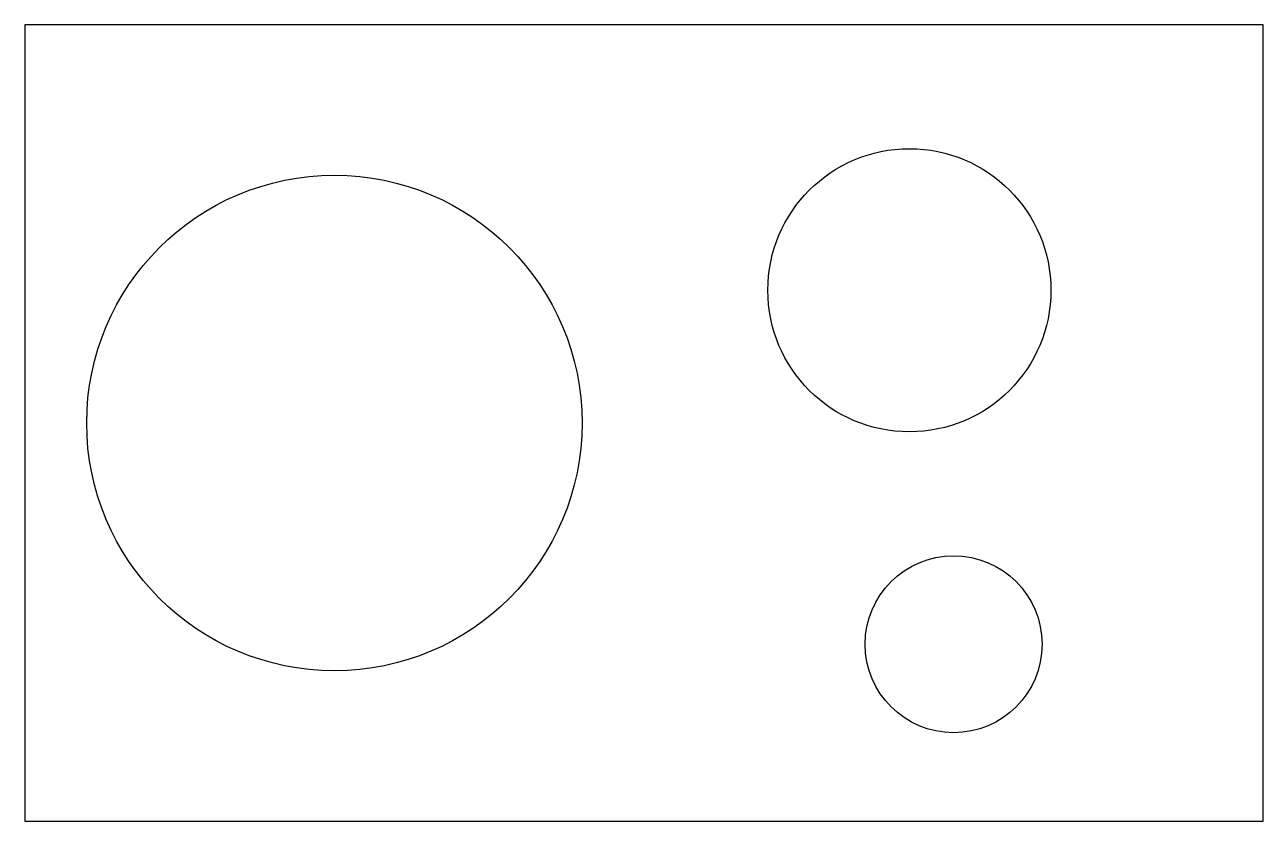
# Model space of a CAD drawing. Header units: millimetres. Extents: x -70 to 70, y -45 to 45.
import ezdxf

# ---------------------------------------------------------------- set-up
doc = ezdxf.new("R2010")
doc.units = ezdxf.units.MM
for name, color, linetype in [('A_LARGE_BORE_Z-30', 2, 'CONTINUOUS'), ('B_MEDIUM_BORE_Z-30', 3, 'CONTINUOUS'), ('BLANK', 1, 'CONTINUOUS'), ('C_BLIND_BORE_Z-25', 4, 'CONTINUOUS')]:
    doc.layers.add(name, color=color, linetype=linetype)

msp = doc.modelspace()

# ---------------------------------------------------------------- linework, layer by layer
at = {"layer": 'A_LARGE_BORE_Z-30'}
msp.add_circle((-35, 0), 28, dxfattribs=at)
at = {"layer": 'B_MEDIUM_BORE_Z-30'}
msp.add_circle((30, 15), 16, dxfattribs=at)
at = {"layer": 'BLANK'}
for p, q in [((70, 45), (-70, 45)), ((-70, 45), (-70, -45)), ((70, -45), (70, 45)), ((-70, -45), (70, -45))]:
    msp.add_line(p, q, dxfattribs=at)
at = {"layer": 'C_BLIND_BORE_Z-25'}
msp.add_circle((35, -25), 10, dxfattribs=at)

doc.saveas('drawing.dxf')
